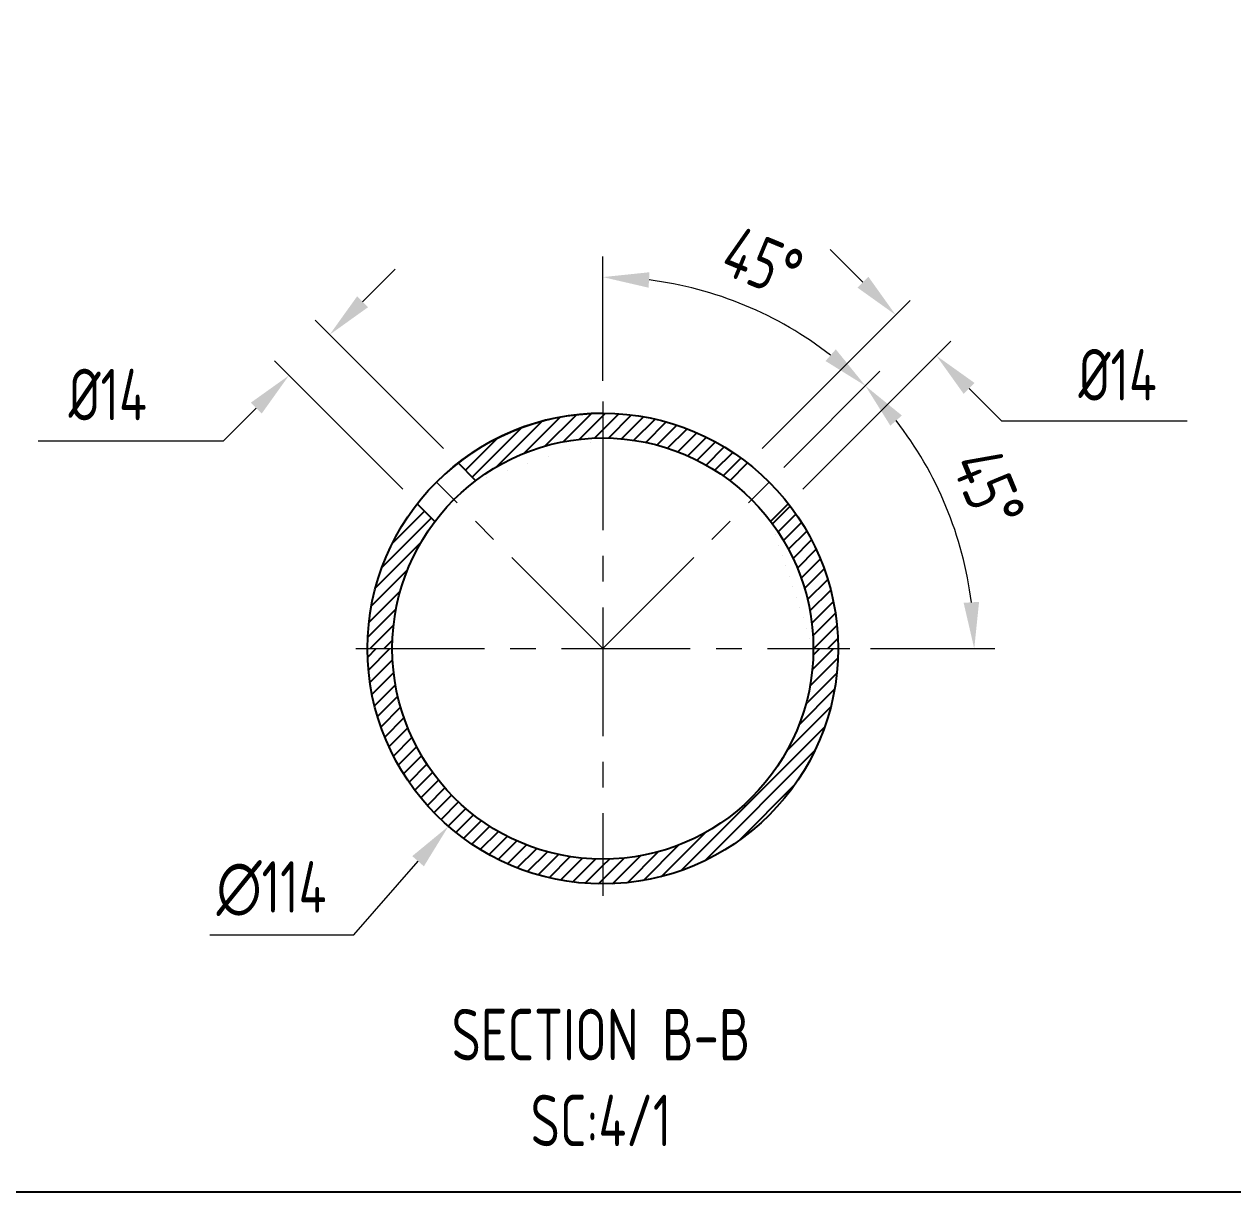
# Model space of a CAD drawing. Header units: millimetres. Extents: x -46397 to 283259, y -8690 to 23983.
# Drawn here: x 166542 to 167716, y -1903 to -769 of the extents above; entities that cross this region are included whole.
import ezdxf

# ---------------------------------------------------------------- set-up
doc = ezdxf.new("R2010")
doc.units = ezdxf.units.MM
doc.linetypes.add('CENTER', pattern=[2, 1.25, -0.25, 0.25, -0.25])
doc.layers.get('Defpoints').update_dxf_attribs({"lineweight": 0})
for name, color, linetype, lineweight in [('AM_8', 1, 'Continuous', 25), ('Dtext', 255, 'Continuous', 20), ('DUONGCHINH', 7, 'Continuous', 25), ('DUONGTAM', 1, 'CENTER', 0), ('PHANTOM 2', 8, 'Continuous', 0)]:
    doc.layers.add(name, color=color, linetype=linetype, lineweight=lineweight)
doc.styles.add('Chu va so', font='arial.ttf')
doc.styles.add('GHI CHÚ 1', font='isocp_IV25.ttf', dxfattribs={"width": 0.8})
doc.styles.get("Standard").update_dxf_attribs({"font": 'isocp.shx', "width": 0.8})
doc.styles.add('TCVN', font='arial.ttf')
doc.dimstyles.new('1-30SCALE', dxfattribs={"dimtxt": 75, "dimasz": 75, "dimexe": 37.5, "dimexo": 30, "dimgap": 30, "dimtad": 1, "dimtoh": 1, "dimdec": 0, "dimdsep": 46, "dimtxsty": 'GHI CHÚ 1', "dimcen": 0.09, "dimclrd": 256, "dimclre": 256, "dimclrt": 2, "dimadec": 0, "dimazin": 0, "dimtfac": 1, "dimtdec": 0, "dimtofl": 0, "dimtmove": 0, "dimatfit": 3, "dimfxl": 1, "dimlwd": 0, "dimlwe": 0, "dimarcsym": 0})
doc.dimstyles.new('1-30SCALE$2', dxfattribs={"dimtxt": 75, "dimasz": 75, "dimexe": 37.5, "dimexo": 30, "dimgap": 30, "dimtad": 1, "dimtoh": 1, "dimdec": 0, "dimdsep": 46, "dimtxsty": 'GHI CHÚ 1', "dimcen": 0.09, "dimclrd": 256, "dimclre": 256, "dimclrt": 2, "dimadec": 0, "dimazin": 0, "dimtfac": 1, "dimtdec": 0, "dimtofl": 0, "dimtmove": 0, "dimatfit": 3, "dimfxl": 1, "dimlwd": 0, "dimlwe": 0, "dimarcsym": 0})
pattern_1 = [(45, (13700.665, -141.807), (-6.7351921, 6.7351921), [])]
pattern_2 = [(45, (12113.893, -90.86), (-6.7351921, 6.7351921), [])]

# ---------------------------------------------------------------- blocks, each defined once
blk = doc.blocks.new('*D682')
at = {"layer": 'Defpoints', "color": 0, "transparency": 16777216}
for p in [(167254.3, -1202.5), (166954.4, -1547.6)]:
    blk.add_point(p, dxfattribs=at)
at = {"layer": 'PHANTOM 2', "lineweight": 0, "transparency": 16777216}
for p, q in [((167104.2, -1375.1), (167104.4, -1375.1)), ((167104.3, -1375.2), (167104.3, -1375))]:
    blk.add_line(p, q, dxfattribs=at)
at = {"layer": 'PHANTOM 2', "linetype": 'Continuous', "lineweight": 0, "transparency": 16777216}
for p, q in [((166862.5, -1653.2), (166924.8, -1581.5)), ((166722.5, -1653.2), (166862.5, -1653.2))]:
    blk.add_line(p, q, dxfattribs=at)
at = {"layer": 'PHANTOM 2', "transparency": 16777216}
blk.add_solid([(166919.2, -1576.6), (166930.5, -1586.5), (166954.4, -1547.6)], dxfattribs=at)
at = {"layer": 'PHANTOM 2', "color": 2, "transparency": 16777216, "insert": (166782.5, -1608.2), "char_height": 50, "attachment_point": 5, "style": 'GHI CHÚ 1'}
blk.add_mtext('∅114', dxfattribs=at)
blk = doc.blocks.new('*D683')
at = {"layer": 'Defpoints', "color": 0, "transparency": 16777216}
for p in [(166839, -1070.2), (166963.7, -1194.8), (166924.1, -1234.4)]:
    blk.add_point(p, dxfattribs=at)
at = {"layer": 'PHANTOM 2', "linetype": 'Continuous', "lineweight": 0, "transparency": 16777216}
for p, q in [((166870.9, -1038.3), (166902.7, -1006.5)), ((166949.6, -1180.7), (166824.9, -1056)), ((166910, -1220.3), (166785.3, -1095.6)), ((166767.6, -1141.6), (166735.8, -1173.4)), ((166555.8, -1173.4), (166735.8, -1173.4))]:
    blk.add_line(p, q, dxfattribs=at)
at = {"layer": 'PHANTOM 2', "transparency": 16777216}
for points in [[(166865.6, -1033), (166876.2, -1043.6), (166839, -1070.2)], [(166762.3, -1136.3), (166772.9, -1146.9), (166799.4, -1109.8)]]:
    blk.add_solid(points, dxfattribs=at)
at = {"layer": 'PHANTOM 2', "color": 2, "transparency": 16777216, "insert": (166623.3, -1128.4), "char_height": 50, "attachment_point": 5, "style": 'GHI CHÚ 1'}
blk.add_mtext('%%C14', dxfattribs=at)
blk = doc.blocks.new('*D681')
at = {"layer": 'Defpoints', "color": 0, "transparency": 16777216}
for p in [(167428.4, -1090.6), (167245, -1194.8), (167284.6, -1234.4)]:
    blk.add_point(p, dxfattribs=at)
at = {"layer": 'PHANTOM 2', "linetype": 'Continuous', "lineweight": 0, "transparency": 16777216}
for p, q in [((167357, -1019.2), (167325.1, -987.4)), ((167259.1, -1180.7), (167402.9, -1036.9)), ((167298.7, -1220.3), (167442.5, -1076.5)), ((167460.2, -1122.4), (167492, -1154.2)), ((167672, -1154.2), (167492, -1154.2))]:
    blk.add_line(p, q, dxfattribs=at)
at = {"layer": 'PHANTOM 2', "transparency": 16777216}
for points in [[(167362.3, -1013.9), (167351.7, -1024.5), (167388.8, -1051)], [(167465.5, -1117.1), (167454.9, -1127.7), (167428.4, -1090.6)]]:
    blk.add_solid(points, dxfattribs=at)
at = {"layer": 'PHANTOM 2', "color": 2, "transparency": 16777216, "insert": (167604.5, -1109.2), "char_height": 50, "attachment_point": 5, "style": 'GHI CHÚ 1'}
blk.add_mtext('%%C14', dxfattribs=at)
blk = doc.blocks.new('*D680')
at = {"layer": 'Defpoints', "color": 0, "transparency": 16777216}
for p in [(167266, -1213.4), (167452.9, -1281.7), (166864.3, -1375.1), (167104.3, -1375.1), (167344.3, -1375.1)]:
    blk.add_point(p, dxfattribs=at)
at = {"layer": 'PHANTOM 2', "linetype": 'Continuous', "lineweight": 0, "transparency": 16777216}
for p, q in [((167280.1, -1199.3), (167373.6, -1105.7)), ((167364.3, -1375.1), (167485.2, -1375.1))]:
    blk.add_line(p, q, dxfattribs=at)
blk.add_arc((167104.3, -1375.1), 360.9, 7.1495, 37.8505, dxfattribs=at)
at = {"layer": 'PHANTOM 2', "transparency": 16777216}
for points in [[(167383.7, -1158.6), (167394.9, -1148.7), (167359.5, -1119.9)], [(167469.9, -1329.7), (167454.9, -1330.6), (167465.2, -1375.1)]]:
    blk.add_solid(points, dxfattribs=at)
at = {"layer": 'PHANTOM 2', "color": 2, "transparency": 16777216, "insert": (167479.3, -1219.7), "char_height": 50, "attachment_point": 5, "rotation": 292.5, "style": 'GHI CHÚ 1'}
blk.add_mtext('45°', dxfattribs=at)
blk = doc.blocks.new('*D678')
at = {"layer": 'Defpoints', "color": 0, "transparency": 16777216}
for p in [(167284.7, -1062.6), (167104.3, -1135.1), (167266, -1213.4), (167104.3, -1375.1), (167104.3, -1615.1)]:
    blk.add_point(p, dxfattribs=at)
at = {"layer": 'PHANTOM 2', "linetype": 'Continuous', "lineweight": 0, "transparency": 16777216}
for p, q in [((167104.3, -1115.1), (167104.3, -994.3)), ((167280.1, -1199.3), (167373.6, -1105.8))]:
    blk.add_line(p, q, dxfattribs=at)
blk.add_arc((167104.3, -1375.1), 360.8, 52.1509, 82.8491, dxfattribs=at)
at = {"layer": 'PHANTOM 2', "transparency": 16777216}
for points in [[(167148.8, -1024.6), (167149.7, -1009.6), (167104.3, -1014.3)], [(167330.7, -1084.5), (167320.7, -1095.8), (167359.5, -1119.9)]]:
    blk.add_solid(points, dxfattribs=at)
at = {"layer": 'PHANTOM 2', "color": 2, "transparency": 16777216, "insert": (167259.6, -1000.2), "char_height": 50, "attachment_point": 5, "rotation": 337.5, "style": 'GHI CHÚ 1'}
blk.add_mtext('45°', dxfattribs=at)
blk = doc.blocks.new('*U1813')
at = {"lineweight": 25}
for points in [[(0, 0), (9003.9, 0), (9003.9, 5898), (0, 5898)], [(0, 0), (6807.8, 0), (6807.8, 5898), (0, 5898)]]:
    blk.add_lwpolyline(points, close=True, dxfattribs=at)
at = {"layer": 'Dtext', "ltscale": 0.1}
for tag, p, height, style in [('REV_3', (6865.8, 2215.3), 39.2, 'TCVN'), ('FOR_APPROVAL3', (7258, 2212.5, -0.4), 47.1, 'TCVN'), ('REV_2', (6865.8, 2068.9), 39.2, 'TCVN'), ('FOR_APPROVAL2', (7258, 2066.1, -0.4), 47.1, 'TCVN'), ('FOR_APPROVAL1', (7258, 1919.7, -0.3), 47.1, 'TCVN'), ('REV_1', (6865.8, 1922.5), 39.2, 'TCVN'), ('REV_0', (6865.8, 1776.1), 39.2, 'TCVN'), ('NGUOI_VE', (7675.9, 1774, -0.3), 47.1, 'TCVN'), ('NGUOI_KIEM_2', (8091.7, 1774, -0.4), 47.1, 'TCVN'), ('NGUOI_DUYET', (8594, 1774, -0.4), 47.1, 'TCVN'), ('1.1_A4', (8619.2, 89.3, -0.4), 47.1, 'Chu va so'), ('A4_A4', (8775.8, 89.3, -0.4), 47.1, 'Chu va so'), ('REV.', (8904.8, 89.3, -0.4), 47.1, 'Chu va so')]:
    blk.add_attdef(tag, p, '', height=height, dxfattribs=dict(at, style=style))
for tag, p, height, style, width in [('NGAY_REV03', (6965.2, 2212.5, -0.4), 40.8, 'TCVN', 0.95), ('NGAY_REV02', (6965.2, 2066.1, -0.4), 40.8, 'TCVN', 0.95), ('NGAY_REV01', (6965.2, 1919.7, -0.4), 40.8, 'TCVN', 0.95), ('NGAY_REV0', (6965.2, 1773.3, -0.4), 40.8, 'TCVN', 0.95), ('DWD.NO', (6961.6, 38.2, -0.4), 62.7, 'Chu va so', 0.85)]:
    blk.add_attdef(tag, p, '', height=height, dxfattribs=dict(at, style=style, width=width))
at = {"layer": 'Dtext', "lineweight": 25, "ltscale": 0.1, "style": 'Chu va so'}
for tag, p, height in [('PROJECT_CODE', (7415.1, 737.3), 94.1), ('TITLE1', (7007.5, 562.2, -0.4), 62.7), ('TITLE2', (7007.5, 414.7, -0.4), 62.7), ('TITLE3', (7007.5, 268.3, -0.4), 62.7)]:
    blk.add_attdef(tag, p, '', height=height, dxfattribs=at)

msp = doc.modelspace()

# ---------------------------------------------------------------- hatches: boundary and pattern name
at = {"layer": 'AM_8'}
h = msp.add_hatch(dxfattribs=at)
h.set_pattern_fill('ANSI31', color=256, scale=3, style=0)
h.set_pattern_definition(pattern_1)
edge = h.paths.add_edge_path()
edge.add_arc((167104.34, -1375.06), 228.6, 90, 127.96448)
edge.add_line((166963.71, -1194.83), (166980.88, -1212.01))
edge.add_arc((167104.34, -1375.06), 204.52, 90, 127.13116, ccw=False)
edge.add_line((167104.34, -1170.54), (167104.34, -1146.46))
h = msp.add_hatch(dxfattribs=at)
h.set_pattern_fill('ANSI31', color=256, scale=3, style=0)
h.set_pattern_definition(pattern_1)
edge = h.paths.add_edge_path()
edge.add_arc((167104.34, -1375.06), 228.6, 52.03552, 90)
edge.add_line((167104.34, -1146.46), (167104.34, -1170.54))
edge.add_arc((167104.34, -1375.06), 204.52, 52.86884, 90, ccw=False)
edge.add_line((167227.79, -1212.01), (167244.96, -1194.83))
h = msp.add_hatch(dxfattribs=at)
h.set_pattern_fill('ANSI31', color=256, scale=3, style=0)
h.set_pattern_definition(pattern_1)
edge = h.paths.add_edge_path()
edge.add_arc((167104.34, -1375.06), 228.6, 142.03552, 180)
edge.add_line((166875.74, -1375.06), (166899.82, -1375.06))
edge.add_arc((167104.34, -1375.06), 204.52, 142.86884, 180, ccw=False)
edge.add_line((166941.28, -1251.6), (166924.11, -1234.43))
h = msp.add_hatch(dxfattribs=at)
h.set_pattern_fill('ANSI31', color=256, scale=3, style=0)
h.set_pattern_definition(pattern_1)
edge = h.paths.add_edge_path()
edge.add_arc((167104.34, -1375.06), 228.6, 360, 397.96448)
edge.add_line((167284.56, -1234.43), (167267.39, -1251.6))
edge.add_arc((167104.34, -1375.06), 204.52, 0, 37.13116, ccw=False)
edge.add_line((167308.86, -1375.06), (167332.94, -1375.06))
h = msp.add_hatch(dxfattribs=at)
h.set_pattern_fill('ANSI31', color=256, scale=3, style=0)
h.set_pattern_definition(pattern_2)
edge = h.paths.add_edge_path()
edge.add_arc((167104.34, -1375.06), 204.52, 180, 270, ccw=False)
edge.add_line((166899.82, -1375.06), (166875.74, -1375.06))
edge.add_arc((167104.34, -1375.06), 228.6, 180, 270)
edge.add_line((167104.34, -1603.66), (167104.34, -1579.58))
h = msp.add_hatch(dxfattribs=at)
h.set_pattern_fill('ANSI31', color=256, scale=3, style=0)
h.set_pattern_definition(pattern_2)
edge = h.paths.add_edge_path()
edge.add_arc((167104.34, -1375.06), 228.6, 270, 360)
edge.add_line((167332.94, -1375.06), (167308.86, -1375.06))
edge.add_arc((167104.34, -1375.06), 204.52, -90, 0, ccw=False)
edge.add_line((167104.34, -1579.58), (167104.34, -1603.66))

# ---------------------------------------------------------------- linework, layer by layer
msp.add_arc((167104.34, -1375.06), 228.6, 90, 135)
at = {"layer": 'DUONGCHINH'}
for p, q in [((166980.88, -1212.01), (166963.71, -1194.83)), ((167227.79, -1212.01), (167244.96, -1194.83)), ((166941.28, -1251.6), (166924.11, -1234.43)), ((167267.39, -1251.6), (167284.56, -1234.43))]:
    msp.add_line(p, q, dxfattribs=at)
for radius in [228.6, 204.52]:
    msp.add_circle((167104.34, -1375.06), radius, dxfattribs=at)
at = {"layer": 'DUONGTAM', "ltscale": 100}
for p, q in [((167104.34, -1135.06), (167104.34, -1615.06)), ((167104.34, -1375.06), (166942.69, -1213.42)), ((167104.34, -1375.06), (167265.98, -1213.42)), ((166864.34, -1375.06), (167344.34, -1375.06))]:
    msp.add_line(p, q, dxfattribs=at)

# ---------------------------------------------------------------- texts
at = {"color": 3, "insert": (166869.76, -1724.96, -3), "char_height": 50, "attachment_point": 1}
msp.add_mtext_dynamic_manual_height_columns('\\A1;\\pxqc;SECTION B-B\\PSC:4/1', width=465.6456, gutter_width=37.5, heights=[0], dxfattribs=at)

# ---------------------------------------------------------------- dimensions: what is measured, and where the dimension line sits
at = {"layer": 'PHANTOM 2'}
for base, line1, line2, picture, middle in [((167284.73, -1062.61), ((167104.34, -1375.06), (167265.98, -1213.42)), ((167104.34, -1135.06), (167104.34, -1615.06)), '*D678', (167259.62, -1000.16)), ((167452.9, -1281.66), ((166864.34, -1375.06), (167344.34, -1375.06)), ((167104.34, -1375.06), (167265.98, -1213.42)), '*D680', (167479.3, -1219.74))]:
    dim = msp.add_angular_dim_2l(base=base, line1=line1, line2=line2, dimstyle='1-30SCALE$2', override={"dimtxt": 50, "dimasz": 45, "dimexe": 20, "dimexo": 20, "dimgap": 20, "dimlfac": 0.25, "dimtmove": 1}, dxfattribs=at)
    dim.commit()
    dim.dimension.update_dxf_attribs({"geometry": picture, "text_midpoint": middle})
for base, p1, p2, angle, picture, middle in [((167428.39, -1090.61), (167244.96, -1194.83), (167284.56, -1234.43), 135, '*D681', (167497.8, -1114.26)), ((166839.04, -1070.17), (166924.11, -1234.43), (166963.71, -1194.83), 225, '*D683', (166726.49, -1164.18))]:
    dim = msp.add_linear_dim(base=base, p1=p1, p2=p2, angle=angle, dimstyle='1-30SCALE', override={"dimtxt": 50, "dimasz": 45, "dimexe": 20, "dimexo": 20, "dimgap": 20, "dimlfac": 0.25, "dimpost": '%%C<>', "dimtmove": 1}, dxfattribs=at)
    dim.commit()
    dim.dimension.update_dxf_attribs({"geometry": picture, "text_midpoint": middle, "dimtype": 160})
dim = msp.add_diameter_dim_2p(p1=(167254.32, -1202.54), p2=(166954.35, -1547.58), dimstyle='1-30SCALE', override={"dimtxt": 50, "dimasz": 45, "dimexe": 20, "dimexo": 20, "dimgap": 20, "dimlfac": 0.25, "dimtmove": 1}, dxfattribs=at)
dim.commit()
dim.dimension.update_dxf_attribs({"geometry": '*D682', "text_midpoint": (166782.5, -1608.24)})

# ---------------------------------------------------------------- next in the draw order: block references
at = {"xscale": 0.9084576280678549, "yscale": 0.9084576280678549, "zscale": 0.9084576280678549}
msp.add_blockref('*U1813', (164521.89, -1902.62), dxfattribs=at)

doc.saveas('drawing.dxf')
